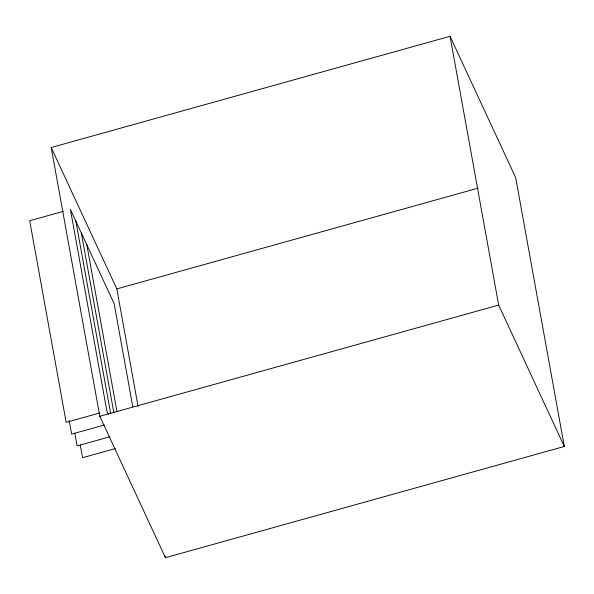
<?xml version="1.0" encoding="UTF-8"?>
<svg xmlns="http://www.w3.org/2000/svg" width="594" height="594" viewBox="0 0 594 594"><rect width="100%" height="100%" fill="white"/><g stroke="black" fill="none" stroke-linecap="round" stroke-linejoin="round"><path stroke-width="0.89" d="M51.195 147.52L450.052 36.293L515.689 177.68L564.3 446.473L165.444 557.707L99.814 416.312L51.195 147.52L116.825 288.907L138.083 406.452M63.32 211.375L29.7 220.745L66.164 422.341L99.785 412.971M116.825 288.907L478.207 188.135M99.814 416.312L498.67 305.086L564.3 446.473M104.366 425L71.629 434.125L69.156 420.441M109.838 436.783L77.101 445.908L74.792 433.137M115.303 448.559L82.566 457.692L80.257 444.921M108.42 414.36L106.861 410.996L70.396 209.4L114.152 303.66L132.796 406.734M450.052 36.293L498.67 305.086M165.11 555.88L165.444 557.707M86.806 244.743L116.996 411.679M81.341 232.959L113.84 412.667M75.869 221.183L110.677 413.654"/></g></svg>
